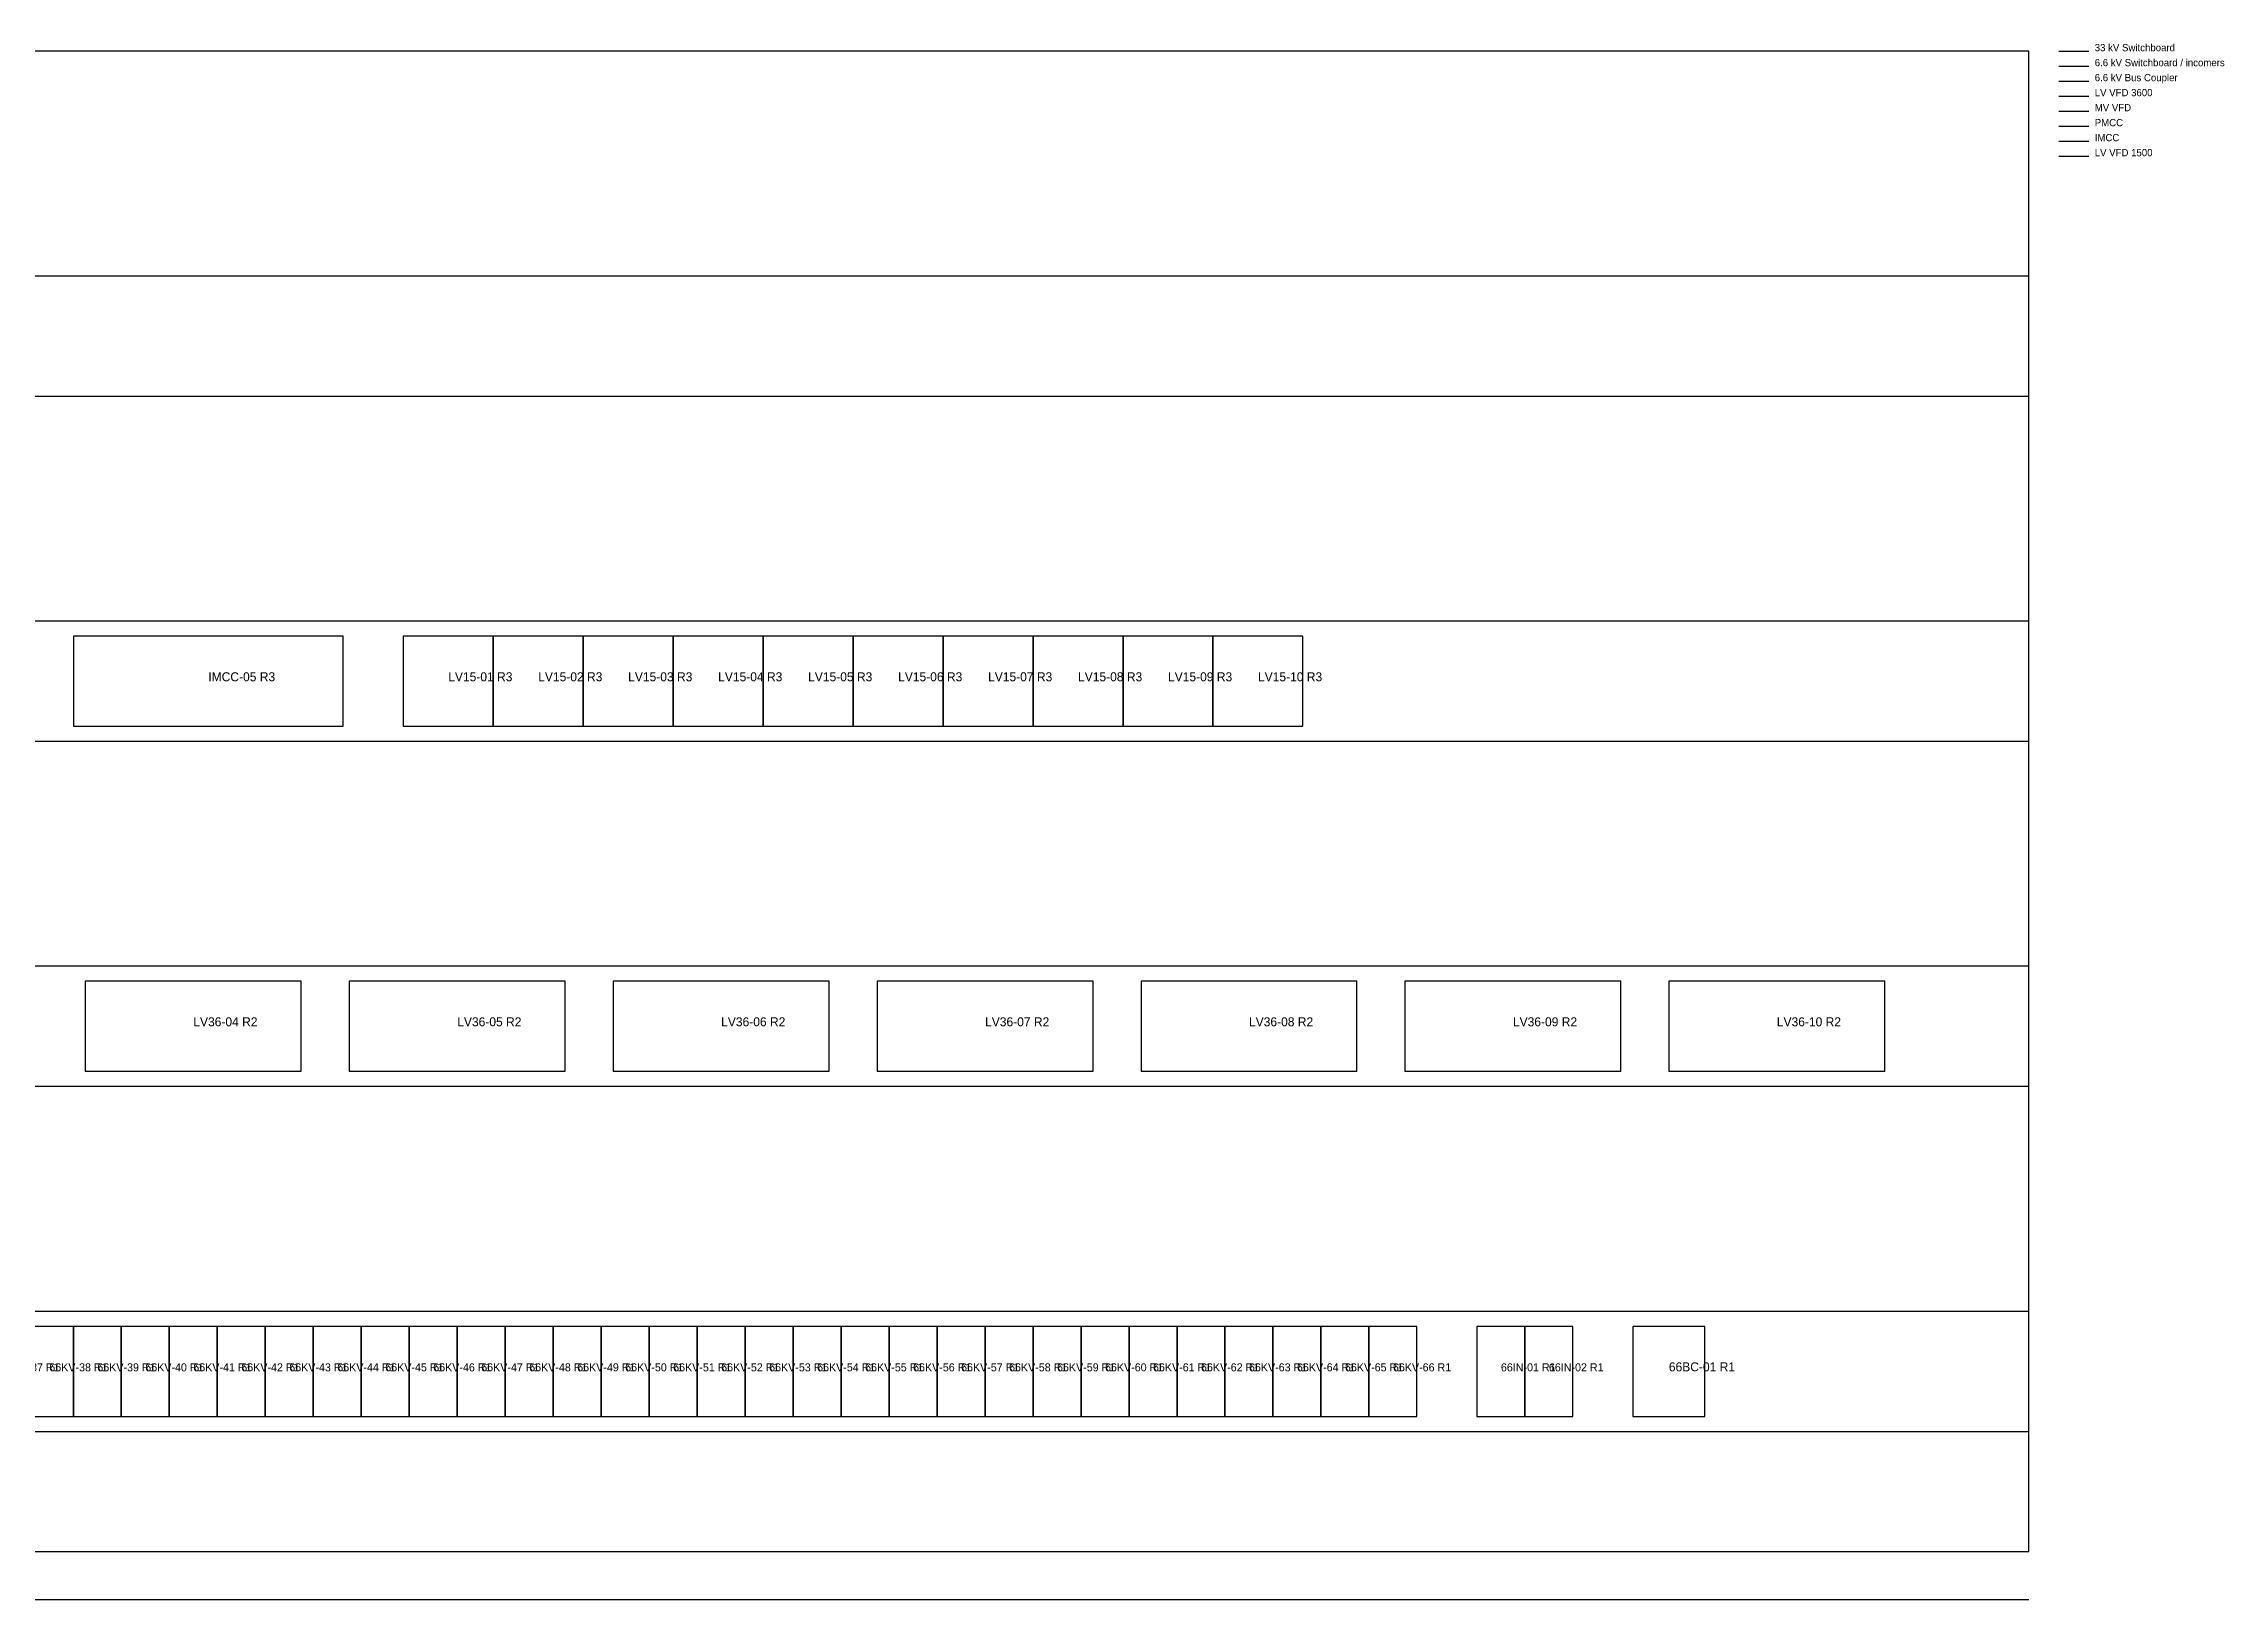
# Model space of a CAD drawing. Extents: x -800 to 78261, y -800 to 25863.
# Drawn here: x 41905 to 78261, y -800 to 25126 of the extents above; entities that cross this region are included whole.
import ezdxf

# ---------------------------------------------------------------- set-up
doc = ezdxf.new("R2010")
doc.units = 0
for name, color, linetype in [('CAT_33KV', 6, 'CONTINUOUS'), ('CAT_66BC', 1, 'CONTINUOUS'), ('CAT_66KV', 5, 'CONTINUOUS'), ('CAT_IMCC', 200, 'CONTINUOUS'), ('CAT_LV15', 2, 'CONTINUOUS'), ('CAT_LV36', 3, 'CONTINUOUS'), ('CAT_MV', 30, 'CONTINUOUS'), ('CAT_PMCC', 210, 'CONTINUOUS'), ('CUTOUT', 30, 'CONTINUOUS'), ('DIMENSION', 7, 'CONTINUOUS'), ('WALL', 7, 'CONTINUOUS')]:
    doc.layers.add(name, color=color, linetype=linetype)

msp = doc.modelspace()

# ---------------------------------------------------------------- linework, layer by layer
at = {"layer": 'CAT_33KV'}
msp.add_line((75500, 25000), (76000, 25000), dxfattribs=at)
at = {"layer": 'CAT_66BC'}
for p, q in [((75500, 24500), (76000, 24500)), ((69600, 3750), (68400, 3750)), ((68400, 3750), (68400, 2250)), ((69600, 2250), (69600, 3750)), ((68400, 2250), (69600, 2250))]:
    msp.add_line(p, q, dxfattribs=at)
at = {"layer": 'CAT_66KV'}
for p, q in [((75500, 24750), (76000, 24750)), ((42400, 3750), (41600, 3750)), ((42400, 2250), (42400, 3750)), ((43200, 3750), (42400, 3750)), ((42400, 3750), (42400, 2250)), ((43200, 2250), (43200, 3750)), ((44000, 3750), (43200, 3750)), ((43200, 3750), (43200, 2250)), ((44000, 2250), (44000, 3750)), ((44800, 3750), (44000, 3750)), ((44000, 3750), (44000, 2250)), ((44800, 2250), (44800, 3750)), ((45600, 3750), (44800, 3750)), ((44800, 3750), (44800, 2250)), ((45600, 2250), (45600, 3750)), ((46400, 3750), (45600, 3750)), ((45600, 3750), (45600, 2250)), ((46400, 2250), (46400, 3750)), ((47200, 3750), (46400, 3750)), ((46400, 3750), (46400, 2250)), ((47200, 2250), (47200, 3750)), ((48000, 3750), (47200, 3750)), ((47200, 3750), (47200, 2250)), ((48000, 2250), (48000, 3750)), ((48800, 3750), (48000, 3750)), ((48000, 3750), (48000, 2250)), ((48800, 2250), (48800, 3750)), ((49600, 3750), (48800, 3750)), ((48800, 3750), (48800, 2250)), ((49600, 2250), (49600, 3750)), ((50400, 3750), (49600, 3750)), ((49600, 3750), (49600, 2250)), ((50400, 2250), (50400, 3750)), ((51200, 3750), (50400, 3750)), ((50400, 3750), (50400, 2250)), ((51200, 2250), (51200, 3750)), ((52000, 3750), (51200, 3750)), ((51200, 3750), (51200, 2250)), ((52000, 2250), (52000, 3750)), ((52800, 3750), (52000, 3750)), ((52000, 3750), (52000, 2250)), ((52800, 2250), (52800, 3750)), ((53600, 3750), (52800, 3750)), ((52800, 3750), (52800, 2250)), ((53600, 2250), (53600, 3750)), ((54400, 3750), (53600, 3750)), ((53600, 3750), (53600, 2250)), ((54400, 2250), (54400, 3750)), ((55200, 3750), (54400, 3750)), ((54400, 3750), (54400, 2250)), ((55200, 2250), (55200, 3750)), ((56000, 3750), (55200, 3750)), ((55200, 3750), (55200, 2250)), ((56000, 2250), (56000, 3750)), ((56800, 3750), (56000, 3750)), ((56000, 3750), (56000, 2250)), ((56800, 2250), (56800, 3750)), ((57600, 3750), (56800, 3750)), ((56800, 3750), (56800, 2250)), ((57600, 2250), (57600, 3750)), ((58400, 3750), (57600, 3750)), ((57600, 3750), (57600, 2250)), ((58400, 2250), (58400, 3750)), ((59200, 3750), (58400, 3750)), ((58400, 3750), (58400, 2250)), ((59200, 2250), (59200, 3750)), ((60000, 3750), (59200, 3750)), ((59200, 3750), (59200, 2250)), ((60000, 2250), (60000, 3750)), ((60800, 3750), (60000, 3750)), ((60000, 3750), (60000, 2250)), ((60800, 2250), (60800, 3750)), ((61600, 3750), (60800, 3750)), ((60800, 3750), (60800, 2250)), ((61600, 2250), (61600, 3750)), ((62400, 3750), (61600, 3750)), ((61600, 3750), (61600, 2250)), ((62400, 2250), (62400, 3750)), ((63200, 3750), (62400, 3750)), ((62400, 3750), (62400, 2250)), ((63200, 2250), (63200, 3750)), ((64000, 3750), (63200, 3750)), ((63200, 3750), (63200, 2250)), ((64000, 2250), (64000, 3750)), ((64800, 3750), (64000, 3750)), ((64000, 3750), (64000, 2250)), ((64800, 2250), (64800, 3750)), ((66600, 3750), (65800, 3750)), ((65800, 3750), (65800, 2250)), ((66600, 2250), (66600, 3750)), ((67400, 3750), (66600, 3750)), ((66600, 3750), (66600, 2250)), ((67400, 2250), (67400, 3750)), ((41600, 2250), (42400, 2250)), ((42400, 2250), (43200, 2250)), ((43200, 2250), (44000, 2250)), ((44000, 2250), (44800, 2250)), ((44800, 2250), (45600, 2250)), ((45600, 2250), (46400, 2250)), ((46400, 2250), (47200, 2250)), ((47200, 2250), (48000, 2250)), ((48000, 2250), (48800, 2250)), ((48800, 2250), (49600, 2250)), ((49600, 2250), (50400, 2250)), ((50400, 2250), (51200, 2250)), ((51200, 2250), (52000, 2250)), ((52000, 2250), (52800, 2250)), ((52800, 2250), (53600, 2250)), ((53600, 2250), (54400, 2250)), ((54400, 2250), (55200, 2250)), ((55200, 2250), (56000, 2250)), ((56000, 2250), (56800, 2250)), ((56800, 2250), (57600, 2250)), ((57600, 2250), (58400, 2250)), ((58400, 2250), (59200, 2250)), ((59200, 2250), (60000, 2250)), ((60000, 2250), (60800, 2250)), ((60800, 2250), (61600, 2250)), ((61600, 2250), (62400, 2250)), ((62400, 2250), (63200, 2250)), ((63200, 2250), (64000, 2250)), ((64000, 2250), (64800, 2250)), ((65800, 2250), (66600, 2250)), ((66600, 2250), (67400, 2250))]:
    msp.add_line(p, q, dxfattribs=at)
at = {"layer": 'CAT_IMCC'}
for p, q in [((75500, 23500), (76000, 23500)), ((46900, 15250), (42400, 15250)), ((42400, 15250), (42400, 13750)), ((46900, 13750), (46900, 15250)), ((42400, 13750), (46900, 13750))]:
    msp.add_line(p, q, dxfattribs=at)
at = {"layer": 'CAT_LV15'}
for p, q in [((75500, 23250), (76000, 23250)), ((49400, 15250), (47900, 15250)), ((47900, 15250), (47900, 13750)), ((49400, 13750), (49400, 15250)), ((50900, 15250), (49400, 15250)), ((49400, 15250), (49400, 13750)), ((50900, 13750), (50900, 15250)), ((52400, 15250), (50900, 15250)), ((50900, 15250), (50900, 13750)), ((52400, 13750), (52400, 15250)), ((53900, 15250), (52400, 15250)), ((52400, 15250), (52400, 13750)), ((53900, 13750), (53900, 15250)), ((55400, 15250), (53900, 15250)), ((53900, 15250), (53900, 13750)), ((55400, 13750), (55400, 15250)), ((56900, 15250), (55400, 15250)), ((55400, 15250), (55400, 13750)), ((56900, 13750), (56900, 15250)), ((58400, 15250), (56900, 15250)), ((56900, 15250), (56900, 13750)), ((58400, 13750), (58400, 15250)), ((59900, 15250), (58400, 15250)), ((58400, 15250), (58400, 13750)), ((59900, 13750), (59900, 15250)), ((61400, 15250), (59900, 15250)), ((59900, 15250), (59900, 13750)), ((61400, 13750), (61400, 15250)), ((62900, 15250), (61400, 15250)), ((61400, 15250), (61400, 13750)), ((62900, 13750), (62900, 15250)), ((47900, 13750), (49400, 13750)), ((49400, 13750), (50900, 13750)), ((50900, 13750), (52400, 13750)), ((52400, 13750), (53900, 13750)), ((53900, 13750), (55400, 13750)), ((55400, 13750), (56900, 13750)), ((56900, 13750), (58400, 13750)), ((58400, 13750), (59900, 13750)), ((59900, 13750), (61400, 13750)), ((61400, 13750), (62900, 13750))]:
    msp.add_line(p, q, dxfattribs=at)
at = {"layer": 'CAT_LV36'}
for p, q in [((75500, 24250), (76000, 24250)), ((46200, 9500), (42600, 9500)), ((42600, 9500), (42600, 8000)), ((46200, 8000), (46200, 9500)), ((50600, 9500), (47000, 9500)), ((47000, 9500), (47000, 8000)), ((50600, 8000), (50600, 9500)), ((55000, 9500), (51400, 9500)), ((51400, 9500), (51400, 8000)), ((55000, 8000), (55000, 9500)), ((59400, 9500), (55800, 9500)), ((55800, 9500), (55800, 8000)), ((59400, 8000), (59400, 9500)), ((63800, 9500), (60200, 9500)), ((60200, 9500), (60200, 8000)), ((63800, 8000), (63800, 9500)), ((68200, 9500), (64600, 9500)), ((64600, 9500), (64600, 8000)), ((68200, 8000), (68200, 9500)), ((72600, 9500), (69000, 9500)), ((69000, 9500), (69000, 8000)), ((72600, 8000), (72600, 9500)), ((42600, 8000), (46200, 8000)), ((47000, 8000), (50600, 8000)), ((51400, 8000), (55000, 8000)), ((55800, 8000), (59400, 8000)), ((60200, 8000), (63800, 8000)), ((64600, 8000), (68200, 8000)), ((69000, 8000), (72600, 8000))]:
    msp.add_line(p, q, dxfattribs=at)
at = {"layer": 'CAT_MV'}
msp.add_line((75500, 24000), (76000, 24000), dxfattribs=at)
at = {"layer": 'CAT_PMCC'}
msp.add_line((75500, 23750), (76000, 23750), dxfattribs=at)
at = {"layer": 'CUTOUT'}
for p, q in [((75000, 21250), (0, 21250)), ((75000, 19250), (75000, 21250)), ((0, 19250), (75000, 19250)), ((75000, 15500), (0, 15500)), ((75000, 13500), (75000, 15500)), ((0, 13500), (75000, 13500)), ((75000, 9750), (0, 9750)), ((75000, 7750), (75000, 9750)), ((0, 7750), (75000, 7750)), ((75000, 4000), (0, 4000)), ((75000, 2000), (75000, 4000)), ((0, 2000), (75000, 2000))]:
    msp.add_line(p, q, dxfattribs=at)
at = {"layer": 'DIMENSION'}
msp.add_line((0, -800), (75000, -800), dxfattribs=at)
at = {"layer": 'WALL'}
for p, q in [((75000, 25000), (0, 25000)), ((75000, 0), (75000, 25000)), ((0, 0), (75000, 0))]:
    msp.add_line(p, q, dxfattribs=at)

# ---------------------------------------------------------------- texts
at = {"layer": 'CAT_33KV'}
msp.add_text('33 kV Switchboard', height=120, dxfattribs=at).set_placement((76100, 25000))
at = {"layer": 'CAT_66BC'}
for s, height, p in [('6.6 kV Bus Coupler', 120, (76100, 24500)), ('66BC-01 R1', 150, (69000, 3000))]:
    msp.add_text(s, height=height, dxfattribs=at).set_placement(p)
at = {"layer": 'CAT_66KV'}
for s, height, p in [('6.6 kV Switchboard / incomers', 120, (76100, 24750)), ('66KV-37 R1', 133.3, (41200, 3000)), ('66KV-38 R1', 133.3, (42000, 3000)), ('66KV-39 R1', 133.3, (42800, 3000)), ('66KV-40 R1', 133.3, (43600, 3000)), ('66KV-41 R1', 133.3, (44400, 3000)), ('66KV-42 R1', 133.3, (45200, 3000)), ('66KV-43 R1', 133.3, (46000, 3000)), ('66KV-44 R1', 133.3, (46800, 3000)), ('66KV-45 R1', 133.3, (47600, 3000)), ('66KV-46 R1', 133.3, (48400, 3000)), ('66KV-47 R1', 133.3, (49200, 3000)), ('66KV-48 R1', 133.3, (50000, 3000)), ('66KV-49 R1', 133.3, (50800, 3000)), ('66KV-50 R1', 133.3, (51600, 3000)), ('66KV-51 R1', 133.3, (52400, 3000)), ('66KV-52 R1', 133.3, (53200, 3000)), ('66KV-53 R1', 133.3, (54000, 3000)), ('66KV-54 R1', 133.3, (54800, 3000)), ('66KV-55 R1', 133.3, (55600, 3000)), ('66KV-56 R1', 133.3, (56400, 3000)), ('66KV-57 R1', 133.3, (57200, 3000)), ('66KV-58 R1', 133.3, (58000, 3000)), ('66KV-59 R1', 133.3, (58800, 3000)), ('66KV-60 R1', 133.3, (59600, 3000)), ('66KV-61 R1', 133.3, (60400, 3000)), ('66KV-62 R1', 133.3, (61200, 3000)), ('66KV-63 R1', 133.3, (62000, 3000)), ('66KV-64 R1', 133.3, (62800, 3000)), ('66KV-65 R1', 133.3, (63600, 3000)), ('66KV-66 R1', 133.3, (64400, 3000)), ('66IN-01 R1', 133.3, (66200, 3000)), ('66IN-02 R1', 133.3, (67000, 3000))]:
    msp.add_text(s, height=height, dxfattribs=at).set_placement(p)
at = {"layer": 'CAT_IMCC'}
for s, height, p in [('IMCC', 120, (76100, 23500)), ('IMCC-05 R3', 150, (44650, 14500))]:
    msp.add_text(s, height=height, dxfattribs=at).set_placement(p)
at = {"layer": 'CAT_LV15'}
for s, height, p in [('LV VFD 1500', 120, (76100, 23250)), ('LV15-01 R3', 150, (48650, 14500)), ('LV15-02 R3', 150, (50150, 14500)), ('LV15-03 R3', 150, (51650, 14500)), ('LV15-04 R3', 150, (53150, 14500)), ('LV15-05 R3', 150, (54650, 14500)), ('LV15-06 R3', 150, (56150, 14500)), ('LV15-07 R3', 150, (57650, 14500)), ('LV15-08 R3', 150, (59150, 14500)), ('LV15-09 R3', 150, (60650, 14500)), ('LV15-10 R3', 150, (62150, 14500))]:
    msp.add_text(s, height=height, dxfattribs=at).set_placement(p)
at = {"layer": 'CAT_LV36'}
for s, height, p in [('LV VFD 3600', 120, (76100, 24250)), ('LV36-04 R2', 150, (44400, 8750)), ('LV36-05 R2', 150, (48800, 8750)), ('LV36-06 R2', 150, (53200, 8750)), ('LV36-07 R2', 150, (57600, 8750)), ('LV36-08 R2', 150, (62000, 8750)), ('LV36-09 R2', 150, (66400, 8750)), ('LV36-10 R2', 150, (70800, 8750))]:
    msp.add_text(s, height=height, dxfattribs=at).set_placement(p)
at = {"layer": 'CAT_MV'}
msp.add_text('MV VFD', height=120, dxfattribs=at).set_placement((76100, 24000))
at = {"layer": 'CAT_PMCC'}
msp.add_text('PMCC', height=120, dxfattribs=at).set_placement((76100, 23750))

doc.saveas('drawing.dxf')
